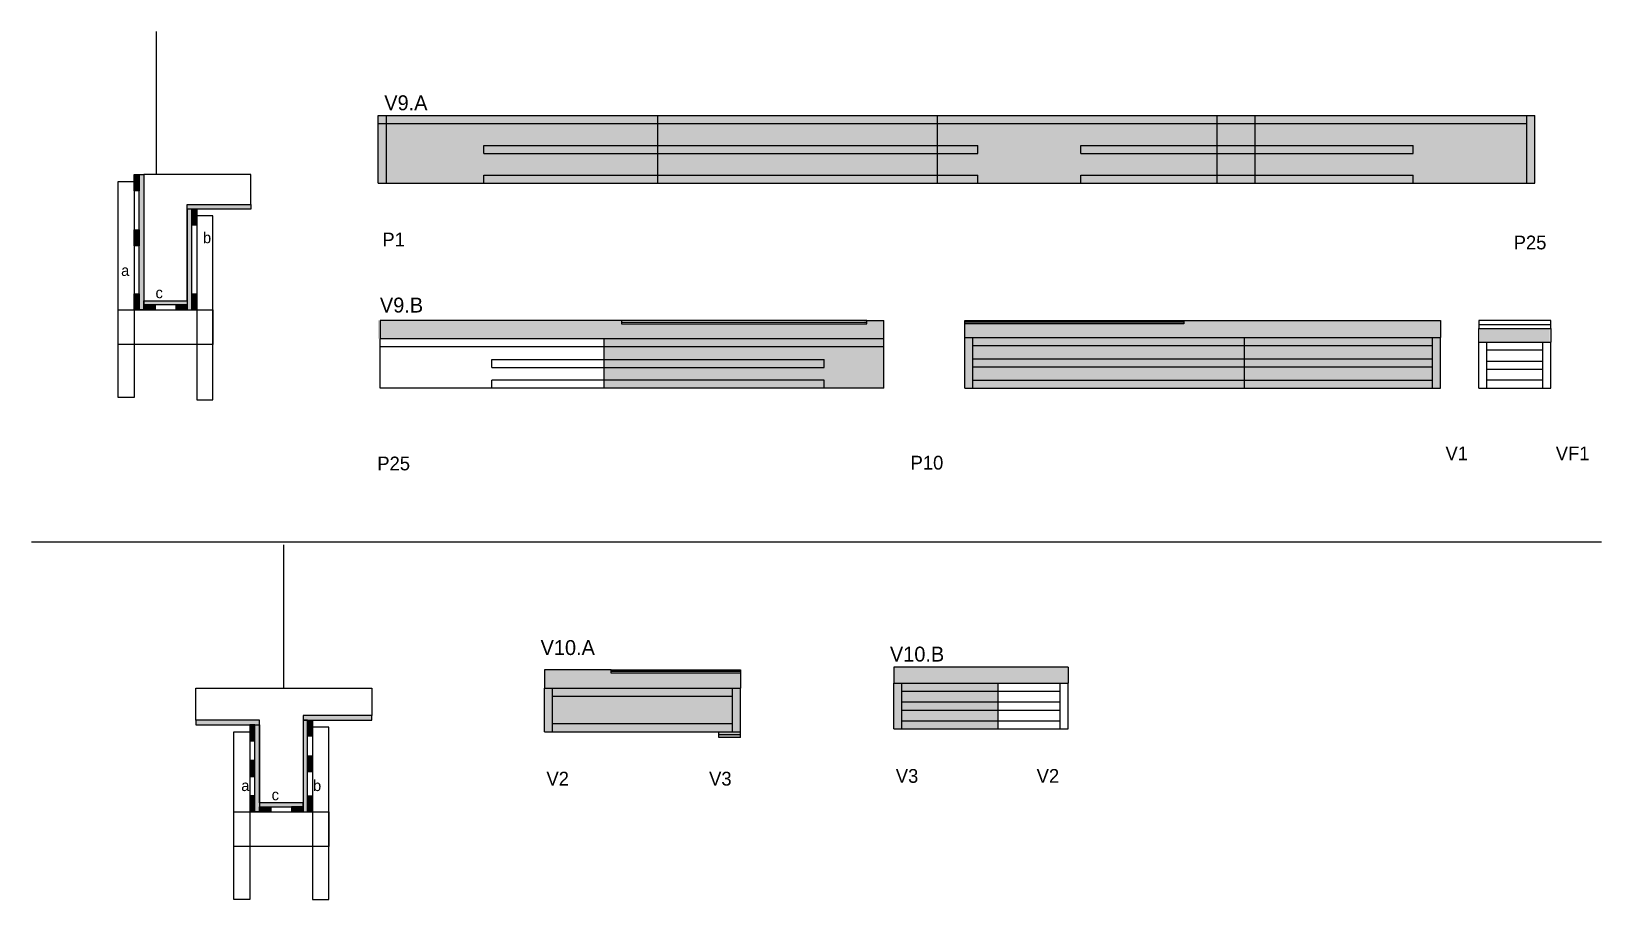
# Model space of a CAD drawing. Header units: metres. Extents: x 7721 to 9091, y 4026 to 4783.
import ezdxf

# ---------------------------------------------------------------- set-up
doc = ezdxf.new("R2010")
doc.units = ezdxf.units.M
for name, color, linetype in [('5', 7, 'Continuous'), ('CONCRETO', 7, 'Continuous'), ('COTA', 7, 'Continuous'), ('detalhes', 7, 'Continuous'), ('Hachura', 7, 'Continuous'), ('Madeira', 7, 'Continuous'), ('Painéis', 7, 'Continuous'), ('REAPROVEITAMENTO', 7, 'Continuous'), ('SARR_2.2x7', 7, 'Continuous'), ('SARR_3.5x7', 7, 'Continuous'), ('SARR_EDITAR', 7, 'Continuous'), ('Texto Seção', 7, 'Continuous')]:
    doc.layers.add(name, color=color, linetype=linetype)

msp = doc.modelspace()

# ---------------------------------------------------------------- hatches: boundary and pattern name
at = {"layer": 'COTA'}
h = msp.add_hatch(color=7, dxfattribs=at)
h.dxf.hatch_style = 1
h.paths.add_polyline_path([(8447.9, 4528.2), (8235.9, 4528.2), (8235.9, 4528.2), (8235.9, 4531.2), (8235.9, 4531.2), (8023.4, 4531.2), (8023.4, 4531.2), (8023.4, 4515.2), (8023.4, 4515.2), (8464.9, 4515.2), (8464.9, 4515.2), (8464.9, 4531.2), (8464.9, 4531.2), (8447.9, 4530.8), (8447.9, 4530.8), (8447.9, 4528.2)])
h = msp.add_hatch(color=7, dxfattribs=at)
h.dxf.hatch_style = 1
h.paths.add_polyline_path([(8726.6, 4528.2), (8535.6, 4528.2), (8535.6, 4528.2), (8535.6, 4516.2), (8535.6, 4516.2), (8950.6, 4516.2), (8950.6, 4516.2), (8950.6, 4531.2), (8950.6, 4531.2), (8726.6, 4531.2), (8726.6, 4531.2), (8726.6, 4528.2)])
h = msp.add_hatch(color=7, dxfattribs=at)
h.dxf.hatch_style = 1
h.paths.add_polyline_path([(9045.9, 4512.2), (9045.9, 4524.2), (9045.9, 4524.2), (8984.9, 4524.2), (8984.9, 4524.2), (8984.9, 4512.2), (8984.9, 4512.2), (9045.9, 4512.2)])
h = msp.add_hatch(color=7, dxfattribs=at)
h.dxf.hatch_style = 1
h.paths.add_polyline_path([(8339.9, 4223.4), (8226.9, 4223.4), (8226.9, 4223.4), (8226.9, 4226.4), (8226.9, 4226.4), (8168.9, 4226.4), (8168.9, 4226.4), (8168.9, 4210.4), (8168.9, 4210.4), (8339.9, 4210.4), (8339.9, 4210.4), (8339.9, 4223.4)])
h = msp.add_hatch(color=7, dxfattribs=at)
h.dxf.hatch_style = 1
h.paths.add_polyline_path([(8625.7, 4228.8), (8473.7, 4228.8), (8473.7, 4228.8), (8473.7, 4214.8), (8473.7, 4214.8), (8625.7, 4214.8), (8625.7, 4214.8), (8625.7, 4228.8)])
at = {"layer": 'Hachura'}
h = msp.add_hatch(color=7, dxfattribs=at)
h.dxf.hatch_style = 1
h.paths.add_polyline_path([(7815.1, 4644.4), (7810.7, 4644.4), (7810.7, 4644.4), (7810.7, 4658.4), (7810.7, 4658.4), (7815.1, 4658.4), (7815.1, 4658.4), (7815.1, 4644.4)])
h = msp.add_hatch(color=7, dxfattribs=at)
h.dxf.hatch_style = 1
h.paths.add_polyline_path([(7815.1, 4658.4), (7819.1, 4658.4), (7819.1, 4658.4), (7819.1, 4540.4), (7819.1, 4540.4), (7815.1, 4540.4), (7815.1, 4540.4), (7815.1, 4658.4)])
h = msp.add_hatch(color=7, dxfattribs=at)
h.dxf.hatch_style = 1
h.paths.add_polyline_path([(7857.1, 4628.4), (7857.1, 4632.4), (7857.1, 4632.4), (7912.7, 4632.4), (7912.7, 4632.4), (7912.7, 4628.4), (7912.7, 4628.4), (7857.1, 4628.4)])
h = msp.add_hatch(color=7, dxfattribs=at)
h.dxf.hatch_style = 1
h.paths.add_polyline_path([(7857.1, 4628.4), (7861.1, 4628.4), (7861.1, 4628.4), (7861.1, 4540.4), (7861.1, 4540.4), (7857.1, 4540.4), (7857.1, 4540.4), (7857.1, 4628.4)])
h = msp.add_hatch(color=7, dxfattribs=at)
h.dxf.hatch_style = 1
h.paths.add_polyline_path([(7865.5, 4614.4), (7861.1, 4614.4), (7861.1, 4614.4), (7861.1, 4628.4), (7861.1, 4628.4), (7865.5, 4628.4), (7865.5, 4628.4), (7865.5, 4614.4)])
h = msp.add_hatch(color=7, dxfattribs=at)
h.dxf.hatch_style = 1
h.paths.add_polyline_path([(7815.1, 4596.3), (7810.7, 4596.3), (7810.7, 4596.3), (7810.7, 4610.3), (7810.7, 4610.3), (7815.1, 4610.3), (7815.1, 4610.3), (7815.1, 4596.3)])
h = msp.add_hatch(color=7, dxfattribs=at)
h.dxf.hatch_style = 1
h.paths.add_polyline_path([(7815.1, 4540.4), (7810.7, 4540.4), (7810.7, 4540.4), (7810.7, 4554.4), (7810.7, 4554.4), (7815.1, 4554.4), (7815.1, 4554.4), (7815.1, 4540.4)])
h = msp.add_hatch(color=7, dxfattribs=at)
h.dxf.hatch_style = 1
h.paths.add_polyline_path([(7865.5, 4540.4), (7861.1, 4540.4), (7861.1, 4540.4), (7861.1, 4554.4), (7861.1, 4554.4), (7865.5, 4554.4), (7865.5, 4554.4), (7865.5, 4540.4)])
h = msp.add_hatch(color=7, dxfattribs=at)
h.dxf.hatch_style = 1
h.paths.add_polyline_path([(7819.1, 4544.8), (7819.1, 4548.4), (7819.1, 4548.4), (7857.1, 4548.4), (7857.1, 4548.4), (7857.1, 4544.8), (7857.1, 4544.8), (7819.1, 4544.8)])
h = msp.add_hatch(color=7, dxfattribs=at)
h.dxf.hatch_style = 1
h.paths.add_polyline_path([(7819.1, 4540.4), (7819.1, 4544.8), (7819.1, 4544.8), (7829.1, 4544.8), (7829.1, 4544.8), (7829.1, 4540.4), (7829.1, 4540.4), (7819.1, 4540.4)])
h = msp.add_hatch(color=7, dxfattribs=at)
h.dxf.hatch_style = 1
h.paths.add_polyline_path([(7857.1, 4540.4), (7857.1, 4544.8), (7857.1, 4544.8), (7847.1, 4544.8), (7847.1, 4544.8), (7847.1, 4540.4), (7847.1, 4540.4), (7857.1, 4540.4)])
h = msp.add_hatch(color=7, dxfattribs=at)
h.dxf.hatch_style = 1
h.paths.add_polyline_path([(7920.1, 4178.4), (7920.1, 4182.4), (7920.1, 4182.4), (7864.5, 4182.4), (7864.5, 4182.4), (7864.5, 4178.4), (7864.5, 4178.4), (7920.1, 4178.4)])
h = msp.add_hatch(color=7, dxfattribs=at)
h.dxf.hatch_style = 1
h.paths.add_polyline_path([(7916.1, 4180.4), (7920.1, 4180.4), (7920.1, 4180.4), (7920.1, 4102.4), (7920.1, 4102.4), (7916.1, 4102.4), (7916.1, 4102.4), (7916.1, 4180.4)])
h = msp.add_hatch(color=7, dxfattribs=at)
h.dxf.hatch_style = 1
h.paths.add_polyline_path([(8018.1, 4182.4), (8018.1, 4186.4), (8018.1, 4186.4), (7958.1, 4186.4), (7958.1, 4186.4), (7958.1, 4182.4), (7958.1, 4182.4), (8018.1, 4182.4)])
h = msp.add_hatch(color=7, dxfattribs=at)
h.dxf.hatch_style = 1
h.paths.add_polyline_path([(7962.1, 4182.4), (7958.1, 4182.4), (7958.1, 4182.4), (7958.1, 4102.4), (7958.1, 4102.4), (7962.1, 4102.4), (7962.1, 4102.4), (7962.1, 4182.4)])
h = msp.add_hatch(color=7, dxfattribs=at)
h.dxf.hatch_style = 1
h.paths.add_polyline_path([(7966.5, 4168.4), (7962.1, 4168.4), (7962.1, 4168.4), (7962.1, 4182.4), (7962.1, 4182.4), (7966.5, 4182.4), (7966.5, 4182.4), (7966.5, 4168.4)])
h = msp.add_hatch(color=7, dxfattribs=at)
h.dxf.hatch_style = 1
h.paths.add_polyline_path([(7911.7, 4164.4), (7916.1, 4164.4), (7916.1, 4164.4), (7916.1, 4178.4), (7916.1, 4178.4), (7911.7, 4178.4), (7911.7, 4178.4), (7911.7, 4164.4)])
h = msp.add_hatch(color=7, dxfattribs=at)
h.dxf.hatch_style = 1
h.paths.add_polyline_path([(7966.5, 4137.4), (7962.1, 4137.4), (7962.1, 4137.4), (7962.1, 4151.4), (7962.1, 4151.4), (7966.5, 4151.4), (7966.5, 4151.4), (7966.5, 4137.4)])
h = msp.add_hatch(color=7, dxfattribs=at)
h.dxf.hatch_style = 1
h.paths.add_polyline_path([(7911.7, 4133.4), (7916.1, 4133.4), (7916.1, 4133.4), (7916.1, 4147.4), (7916.1, 4147.4), (7911.7, 4147.4), (7911.7, 4147.4), (7911.7, 4133.4)])
h = msp.add_hatch(color=7, dxfattribs=at)
h.dxf.hatch_style = 1
h.paths.add_polyline_path([(7911.7, 4102.4), (7916.1, 4102.4), (7916.1, 4102.4), (7916.1, 4116.4), (7916.1, 4116.4), (7911.7, 4116.4), (7911.7, 4116.4), (7911.7, 4102.4)])
h = msp.add_hatch(color=7, dxfattribs=at)
h.dxf.hatch_style = 1
h.paths.add_polyline_path([(7958.1, 4106.8), (7958.1, 4110.4), (7958.1, 4110.4), (7920.1, 4110.4), (7920.1, 4110.4), (7920.1, 4106.8), (7920.1, 4106.8), (7958.1, 4106.8)])
h = msp.add_hatch(color=7, dxfattribs=at)
h.dxf.hatch_style = 1
h.paths.add_polyline_path([(7966.5, 4102.4), (7962.1, 4102.4), (7962.1, 4102.4), (7962.1, 4116.4), (7962.1, 4116.4), (7966.5, 4116.4), (7966.5, 4116.4), (7966.5, 4102.4)])
h = msp.add_hatch(color=7, dxfattribs=at)
h.dxf.hatch_style = 1
h.paths.add_polyline_path([(7920.1, 4102.4), (7920.1, 4106.8), (7920.1, 4106.8), (7930.1, 4106.8), (7930.1, 4106.8), (7930.1, 4102.4), (7930.1, 4102.4), (7920.1, 4102.4)])
h = msp.add_hatch(color=7, dxfattribs=at)
h.dxf.hatch_style = 1
h.paths.add_polyline_path([(7958.1, 4102.4), (7958.1, 4106.8), (7958.1, 4106.8), (7948.1, 4106.8), (7948.1, 4106.8), (7948.1, 4102.4), (7948.1, 4102.4), (7958.1, 4102.4)])
at = {"layer": 'REAPROVEITAMENTO'}
h = msp.add_hatch(color=7, dxfattribs=at)
h.dxf.hatch_style = 1
h.paths.add_polyline_path([(9032.8, 4650.9), (9032.8, 4709.9), (9032.8, 4709.9), (8023.8, 4709.9), (8023.8, 4709.9), (8023.8, 4650.9), (8023.8, 4650.9), (9032.8, 4650.9)])
h = msp.add_hatch(color=7, dxfattribs=at)
h.dxf.hatch_style = 1
h.paths.add_polyline_path([(8726.6, 4531.2), (8535.6, 4531.2), (8535.6, 4531.2), (8535.6, 4528.2), (8535.6, 4528.2), (8726.6, 4528.2), (8726.6, 4528.2), (8726.6, 4531.2)])
h = msp.add_hatch(color=7, dxfattribs=at)
h.dxf.hatch_style = 1
h.paths.add_polyline_path([(8220.9, 4515.2), (8220.9, 4472.2), (8220.9, 4472.2), (8464.9, 4472.2), (8464.9, 4472.2), (8464.9, 4515.2), (8464.9, 4515.2), (8220.9, 4515.2)])
h = msp.add_hatch(color=7, dxfattribs=at)
h.dxf.hatch_style = 1
h.paths.add_polyline_path([(8950.6, 4472.2), (8950.6, 4516.2), (8950.6, 4516.2), (8535.6, 4516.2), (8535.6, 4516.2), (8535.6, 4472.2), (8535.6, 4472.2), (8950.6, 4472.2)])
h = msp.add_hatch(color=7, dxfattribs=at)
h.dxf.hatch_style = 1
h.paths.add_polyline_path([(8168.9, 4172.4), (8320.9, 4172.4), (8320.9, 4172.4), (8320.9, 4167.4), (8320.9, 4167.4), (8339.9, 4167.4), (8339.9, 4167.4), (8339.9, 4210.4), (8339.9, 4210.4), (8168.9, 4210.4), (8168.9, 4210.4), (8168.9, 4172.4)])
h = msp.add_hatch(color=7, dxfattribs=at)
h.dxf.hatch_style = 1
h.paths.add_polyline_path([(8564.7, 4174.8), (8564.7, 4214.8), (8564.7, 4214.8), (8473.7, 4214.8), (8473.7, 4214.8), (8473.7, 4174.8), (8473.7, 4174.8), (8564.7, 4174.8)])

# ---------------------------------------------------------------- linework, layer by layer
at = {"layer": 'CONCRETO', "color": 7, "lineweight": 25}
for points in [[(7912.7, 4632.4), (7912.7, 4658.4), (7857.1, 4658.4), (7857.1, 4658.4), (7819.1, 4658.4), (7819.1, 4548.4), (7857.1, 4548.4), (7857.1, 4632.4)], [(7864.5, 4182.4), (7864.5, 4210.4), (8018.1, 4210.4), (8018.1, 4186.4), (7958.1, 4186.4), (7958.1, 4110.4), (7920.1, 4110.4), (7920.1, 4182.4)]]:
    msp.add_lwpolyline(points, close=True, dxfattribs=at)
at = {"layer": 'COTA', "color": 7, "lineweight": 25}
for p, q in [((8025.4, 4531.2), (8025.4, 4515.2)), ((8235.9, 4531.2), (8025.4, 4531.2)), ((8449.9, 4531.2), (8464.9, 4531.2)), ((8464.9, 4515.2), (8464.9, 4531.2)), ((8535.6, 4516.2), (8535.6, 4528.2)), ((8726.6, 4531.2), (8950.6, 4531.2)), ((8950.6, 4531.2), (8950.6, 4516.2)), ((8983.9, 4512.2), (8983.9, 4524.2)), ((9046.9, 4524.2), (9046.9, 4512.2)), ((7721.1, 4338.1), (9091.1, 4338.1)), ((8168.9, 4226.4), (8168.9, 4210.4)), ((8226.9, 4226.4), (8168.9, 4226.4)), ((8339.9, 4223.4), (8339.9, 4210.4)), ((8473.7, 4228.8), (8473.7, 4214.8)), ((8625.7, 4228.8), (8473.7, 4228.8)), ((8625.7, 4228.8), (8625.7, 4214.8))]:
    msp.add_line(p, q, dxfattribs=at)
at = {"layer": 'Defpoints', "color": 7, "lineweight": 25}
for p, q in [((7830.3, 4658.4), (7830.3, 4783.4)), ((7941.3, 4210.4), (7941.3, 4335.4))]:
    msp.add_line(p, q, dxfattribs=at)
at = {"layer": 'Madeira', "color": 7, "lineweight": 25}
for points in [[(7815.1, 4644.4), (7810.7, 4644.4), (7810.7, 4658.4), (7815.1, 4658.4)], [(7865.5, 4614.4), (7861.1, 4614.4), (7861.1, 4628.4), (7865.5, 4628.4)], [(7815.1, 4596.3), (7810.7, 4596.3), (7810.7, 4610.3), (7815.1, 4610.3)], [(7815.1, 4540.4), (7810.7, 4540.4), (7810.7, 4554.4), (7815.1, 4554.4)], [(7865.5, 4540.4), (7861.1, 4540.4), (7861.1, 4554.4), (7865.5, 4554.4)], [(7819.1, 4540.4), (7819.1, 4544.8), (7829.1, 4544.8), (7829.1, 4540.4)], [(7857.1, 4540.4), (7857.1, 4544.8), (7847.1, 4544.8), (7847.1, 4540.4)], [(7966.5, 4168.4), (7962.1, 4168.4), (7962.1, 4182.4), (7966.5, 4182.4)], [(7911.7, 4164.4), (7916.1, 4164.4), (7916.1, 4178.4), (7911.7, 4178.4)], [(7966.5, 4137.4), (7962.1, 4137.4), (7962.1, 4151.4), (7966.5, 4151.4)], [(7911.7, 4133.4), (7916.1, 4133.4), (7916.1, 4147.4), (7911.7, 4147.4)], [(7911.7, 4102.4), (7916.1, 4102.4), (7916.1, 4116.4), (7911.7, 4116.4)], [(7966.5, 4102.4), (7962.1, 4102.4), (7962.1, 4116.4), (7966.5, 4116.4)], [(7920.1, 4102.4), (7920.1, 4106.8), (7930.1, 4106.8), (7930.1, 4102.4)], [(7958.1, 4102.4), (7958.1, 4106.8), (7948.1, 4106.8), (7948.1, 4102.4)]]:
    msp.add_lwpolyline(points, close=True, dxfattribs=at)
at = {"layer": 'Painéis', "color": 7, "lineweight": 25}
for p, q in [((8023.8, 4709.9), (9032.8, 4709.9)), ((8023.8, 4650.9), (8023.8, 4709.9)), ((8267.8, 4650.9), (8267.8, 4709.9)), ((8511.8, 4650.9), (8511.8, 4709.9)), ((8755.8, 4650.9), (8755.8, 4709.9)), ((8755.8, 4650.9), (8755.8, 4709.9)), ((8788.8, 4650.9), (8788.8, 4709.9)), ((9032.8, 4650.9), (9032.8, 4709.9)), ((8023.8, 4650.9), (9032.8, 4650.9)), ((8464.9, 4515.2), (8025.4, 4515.2)), ((8025.4, 4472.2), (8025.4, 4515.2)), ((8220.9, 4472.2), (8220.9, 4515.2)), ((8464.9, 4472.2), (8464.9, 4515.2)), ((8535.6, 4516.2), (8950.6, 4516.2)), ((8535.6, 4472.2), (8535.6, 4516.2)), ((8779.6, 4472.2), (8779.6, 4516.2)), ((8950.6, 4472.2), (8950.6, 4516.2)), ((8983.9, 4512.2), (9046.9, 4512.2)), ((8983.9, 4472.2), (8983.9, 4512.2)), ((9046.9, 4472.2), (9046.9, 4512.2)), ((8464.9, 4472.2), (8025.4, 4472.2)), ((8535.6, 4472.2), (8950.6, 4472.2)), ((8983.9, 4472.2), (9046.9, 4472.2)), ((8168.9, 4210.4), (8339.9, 4210.4)), ((8168.9, 4172.4), (8168.9, 4210.4)), ((8339.9, 4167.4), (8339.9, 4210.4)), ((8473.7, 4214.8), (8625.7, 4214.8)), ((8473.7, 4174.8), (8473.7, 4214.8)), ((8564.7, 4174.8), (8564.7, 4214.8)), ((8625.7, 4174.8), (8625.7, 4214.8)), ((8168.9, 4172.4), (8320.9, 4172.4)), ((8320.9, 4167.4), (8320.9, 4172.4)), ((8339.9, 4167.4), (8320.9, 4167.4)), ((8473.7, 4174.8), (8625.7, 4174.8))]:
    msp.add_line(p, q, dxfattribs=at)
for points in [[(7815.1, 4658.4), (7819.1, 4658.4), (7819.1, 4540.4), (7815.1, 4540.4)], [(7857.1, 4628.4), (7857.1, 4632.4), (7912.7, 4632.4), (7912.7, 4628.4)], [(7861.1, 4628.4), (7857.1, 4628.4), (7857.1, 4540.4), (7861.1, 4540.4)], [(7819.1, 4544.8), (7819.1, 4548.4), (7857.1, 4548.4), (7857.1, 4544.8)], [(8449.9, 4531.2), (8235.9, 4531.2), (8235.9, 4528.2), (8449.9, 4528.2)], [(8535.6, 4531.2), (8726.6, 4531.2), (8726.6, 4528.2), (8535.6, 4528.2)], [(8983.9, 4524.2), (9046.9, 4524.2), (9046.9, 4531.2), (8983.9, 4531.2)], [(8226.9, 4226.4), (8339.9, 4226.4), (8339.9, 4223.4), (8226.9, 4223.4)], [(7920.1, 4178.4), (7920.1, 4182.4), (7864.5, 4182.4), (7864.5, 4178.4)], [(8018.1, 4182.4), (8018.1, 4186.4), (7958.1, 4186.4), (7958.1, 4182.4)], [(7962.1, 4182.4), (7958.1, 4182.4), (7958.1, 4102.4), (7962.1, 4102.4)], [(7916.1, 4178.4), (7920.1, 4178.4), (7920.1, 4102.4), (7916.1, 4102.4)], [(7958.1, 4106.8), (7958.1, 4110.4), (7920.1, 4110.4), (7920.1, 4106.8)]]:
    msp.add_lwpolyline(points, close=True, dxfattribs=at)
at = {"layer": 'SARR_2.2x7', "color": 7, "lineweight": 25}
for p, q in [((8023.8, 4702.9), (8267.8, 4702.9)), ((8030.8, 4650.9), (8030.8, 4709.9)), ((8267.8, 4702.9), (8511.8, 4702.9)), ((8511.8, 4702.9), (8755.8, 4702.9)), ((8755.8, 4702.9), (9025.8, 4702.9)), ((9025.8, 4650.9), (9025.8, 4709.9)), ((8115.8, 4683.9), (8267.8, 4683.9)), ((8115.8, 4676.9), (8115.8, 4683.9)), ((8115.8, 4676.9), (8267.8, 4676.9)), ((8267.8, 4683.9), (8511.8, 4683.9)), ((8267.8, 4676.9), (8511.8, 4676.9)), ((8511.8, 4683.9), (8546.8, 4683.9)), ((8511.8, 4676.9), (8546.8, 4676.9)), ((8546.8, 4676.9), (8546.8, 4683.9)), ((8636.8, 4683.9), (8755.8, 4683.9)), ((8636.8, 4676.9), (8636.8, 4683.9)), ((8636.8, 4676.9), (8755.8, 4676.9)), ((8755.8, 4683.9), (8926.8, 4683.9)), ((8755.8, 4676.9), (8926.8, 4676.9)), ((8926.8, 4676.9), (8926.8, 4683.9)), ((8115.8, 4657.9), (8267.8, 4657.9)), ((8115.8, 4650.9), (8115.8, 4657.9)), ((8267.8, 4657.9), (8511.8, 4657.9)), ((8511.8, 4657.9), (8546.8, 4657.9)), ((8546.8, 4650.9), (8546.8, 4657.9)), ((8636.8, 4657.9), (8755.8, 4657.9)), ((8636.8, 4650.9), (8636.8, 4657.9)), ((8755.8, 4657.9), (8926.8, 4657.9)), ((8926.8, 4650.9), (8926.8, 4657.9)), ((8983.9, 4527.7), (9046.9, 4527.7)), ((8220.9, 4508.2), (8025.4, 4508.2)), ((8464.9, 4508.2), (8220.9, 4508.2)), ((8542.6, 4472.2), (8542.6, 4516.2)), ((8542.6, 4509.2), (8779.6, 4509.2)), ((8779.6, 4509.2), (8943.6, 4509.2)), ((8943.6, 4472.2), (8943.6, 4516.2)), ((8990.9, 4472.2), (8990.9, 4512.2)), ((9039.9, 4472.2), (9039.9, 4512.2)), ((8122.9, 4490.2), (8122.9, 4497.2)), ((8122.9, 4497.2), (8220.9, 4497.2)), ((8220.9, 4497.2), (8412.9, 4497.2)), ((8412.9, 4490.2), (8412.9, 4497.2)), ((8542.6, 4497.7), (8779.6, 4497.7)), ((8779.6, 4497.7), (8943.6, 4497.7)), ((9039.9, 4505.2), (8990.9, 4505.2)), ((8990.9, 4495.7), (9039.9, 4495.7)), ((8122.9, 4490.2), (8220.9, 4490.2)), ((8220.9, 4490.2), (8412.9, 4490.2)), ((8542.6, 4490.7), (8779.6, 4490.7)), ((8779.6, 4490.7), (8943.6, 4490.7)), ((8990.9, 4488.7), (9039.9, 4488.7)), ((8122.9, 4472.2), (8122.9, 4479.2)), ((8220.9, 4479.2), (8122.9, 4479.2)), ((8412.9, 4479.2), (8220.9, 4479.2)), ((8412.9, 4472.2), (8412.9, 4479.2)), ((8542.6, 4479.2), (8779.6, 4479.2)), ((8779.6, 4479.2), (8943.6, 4479.2)), ((9039.9, 4479.2), (8990.9, 4479.2)), ((8175.9, 4172.4), (8175.9, 4210.4)), ((8332.9, 4172.4), (8332.9, 4210.4)), ((8480.7, 4174.8), (8480.7, 4214.8)), ((8480.7, 4207.8), (8618.7, 4207.8)), ((8618.7, 4174.8), (8618.7, 4214.8)), ((8175.9, 4203.4), (8332.9, 4203.4)), ((8480.7, 4198.3), (8618.7, 4198.3)), ((8175.9, 4179.4), (8332.9, 4179.4)), ((8480.7, 4191.3), (8618.7, 4191.3)), ((8480.7, 4181.8), (8618.7, 4181.8)), ((8175.9, 4172.4), (8332.9, 4172.4)), ((8332.9, 4172.4), (8339.9, 4172.4))]:
    msp.add_line(p, q, dxfattribs=at)
at = {"layer": 'SARR_3.5x7', "color": 7, "lineweight": 25}
for points in [[(7796.7, 4652.4), (7810.7, 4652.4), (7810.7, 4463.9), (7796.7, 4463.9)], [(7879.5, 4622.4), (7865.5, 4622.4), (7865.5, 4461.9), (7879.5, 4461.9)], [(7796.7, 4540.4), (7879.5, 4540.4), (7879.5, 4510.3), (7796.7, 4510.3)], [(7897.7, 4172.4), (7911.7, 4172.4), (7911.7, 4025.9), (7897.7, 4025.9)], [(7980.5, 4176.4), (7966.5, 4176.4), (7966.5, 4025.9), (7980.5, 4025.9)], [(7897.7, 4102.4), (7980.5, 4102.4), (7980.5, 4072.3), (7897.7, 4072.3)]]:
    msp.add_lwpolyline(points, close=True, dxfattribs=at)
at = {"layer": 'SARR_EDITAR', "color": 7, "lineweight": 25}
for p, q in [((8235.9, 4529.7), (8449.9, 4529.7)), ((8726.6, 4529.7), (8535.6, 4529.7)), ((8339.9, 4224.9), (8226.9, 4224.9)), ((8320.9, 4169.9), (8339.9, 4169.9))]:
    msp.add_line(p, q, dxfattribs=at)

# ---------------------------------------------------------------- texts
at = {"layer": '5', "color": 7, "lineweight": 25}
for s, p in [('P1', (8027.3, 4595.8)), ('P25', (9014.4, 4593.2)), ('P25', (8022.9, 4400.4)), ('P10', (8488.2, 4401.1)), ('V1', (8954.9, 4409.2)), ('VF1', (9051.1, 4409.2)), ('V2', (8170.5, 4125.4)), ('V3', (8312.4, 4125.4)), ('V3', (8475.3, 4127.8)), ('V2', (8598.2, 4127.8))]:
    msp.add_text(s, height=12, dxfattribs=at).set_placement(p)
at = {"layer": 'detalhes', "color": 7, "lineweight": 25}
for s, p in [('b', (7870.8, 4598.6)), ('a', (7799.4, 4570)), ('c', (7829.4, 4550.6)), ('a', (7904.2, 4120.6)), ('b', (7966.8, 4120.6)), ('c', (7930.7, 4112.6))]:
    msp.add_text(s, height=9.6, dxfattribs=at).set_placement(p)
at = {"layer": 'Texto Seção', "color": 7, "lineweight": 25}
for s, p in [('V9.A', (8029, 4714.6)), ('V9.B', (8025.2, 4538.1)), ('V10.A', (8165.4, 4239.3)), ('V10.B', (8470.2, 4233.6))]:
    msp.add_text(s, height=13, dxfattribs=at).set_placement(p)

doc.saveas('drawing.dxf')
